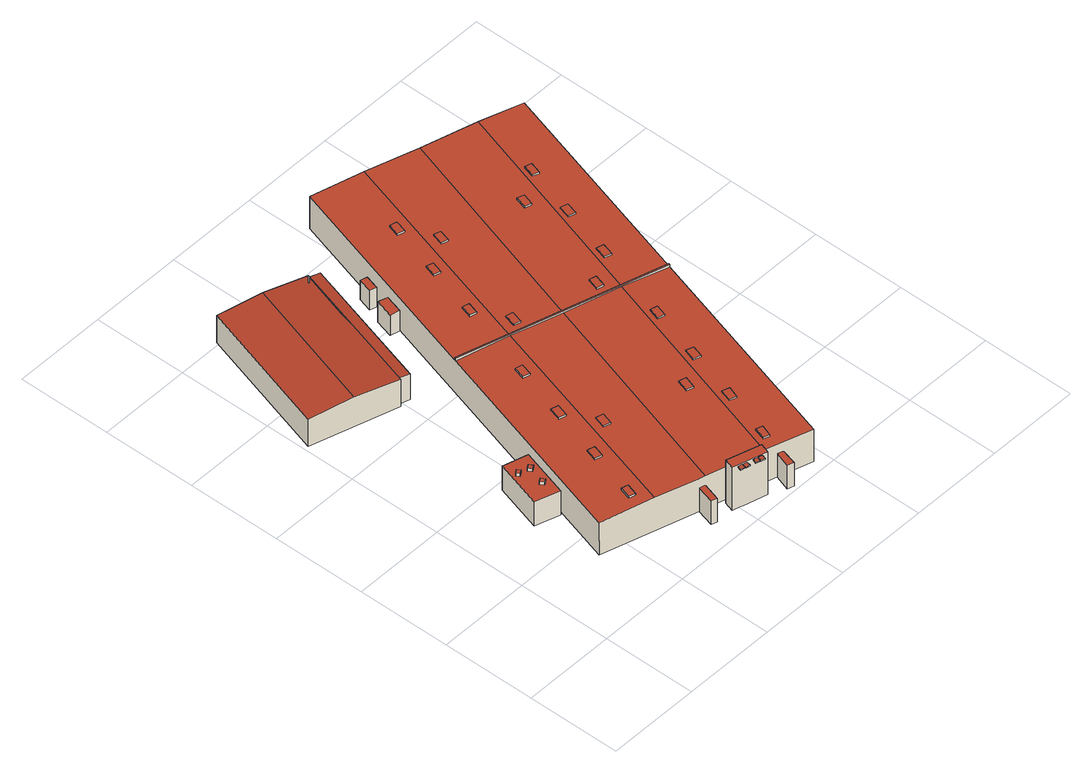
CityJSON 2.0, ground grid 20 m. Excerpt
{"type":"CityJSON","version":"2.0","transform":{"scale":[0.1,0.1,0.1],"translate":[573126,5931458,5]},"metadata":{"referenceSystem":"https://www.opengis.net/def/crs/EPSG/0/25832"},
"CityObjects":{
"building1":{"type":"Building","attributes":{"Grundfläche 2D":"58.767443","Grundhöhe NN":"5.391"},"children":["building1-1","building1-2","building1-3"],"geometry":[{"type":"Solid","lod":"3","boundaries":[[[[0,1,2,3]],[[1,0,4,5]],[[2,1,5,6]],[[3,2,6,7]],[[0,3,7,4]],[[5,4,7,6]]]],"semantics":{"surfaces":[{"type":"RoofSurface"},{"type":"WallSurface"},{"type":"GroundSurface"}],"values":[[0,1,1,1,1,2]]}}]},
"building1-1":{"type":"BuildingInstallation","parents":["building1"],"geometry":[{"type":"MultiSurface","lod":"3","boundaries":[[[8,9,10,11]],[[11,10,12,13]],[[8,11,13,14]],[[9,8,14,15]],[[10,9,15,12]]],"semantics":{"surfaces":[{"type":"RoofSurface"},{"type":"WallSurface"}],"values":[0,1,1,1,1]}}]},
"building1-2":{"type":"BuildingInstallation","parents":["building1"],"geometry":[{"type":"MultiSurface","lod":"3","boundaries":[[[16,17,18,19]],[[19,18,20,21]],[[16,19,21,22]],[[17,16,22,23]],[[18,17,23,20]]],"semantics":{"surfaces":[{"type":"RoofSurface"},{"type":"WallSurface"}],"values":[0,1,1,1,1]}}]},
"building1-3":{"type":"BuildingInstallation","parents":["building1"],"geometry":[{"type":"MultiSurface","lod":"3","boundaries":[[[24,25,26,27]],[[27,26,28,29]],[[24,27,29,30]],[[25,24,30,31]],[[26,25,31,28]]],"semantics":{"surfaces":[{"type":"RoofSurface"},{"type":"WallSurface"}],"values":[0,1,1,1,1]}}]},
"building2":{"type":"Building","attributes":{"Grundfläche 2D":"653.976148","Grundhöhe NN":"5.453"},"geometry":[{"type":"Solid","lod":"3","boundaries":[[[[32,33,34,35]],[[36,37,38,39]],[[38,40,41,39]],[[32,35,42,43]],[[33,32,43,44]],[[34,33,44,45]],[[34,45,46,37,36,47,42,35]],[[40,38,37,46,48]],[[41,40,48,49]],[[47,36,39,41,49]],[[43,42,47,49,48,46,45,44]]]],"semantics":{"surfaces":[{"type":"RoofSurface"},{"type":"WallSurface"},{"type":"GroundSurface"}],"values":[[0,0,0,1,1,1,1,1,1,1,2]]}}]},
"building3":{"type":"Building","attributes":{"Grundfläche 2D":"15.627393","Grundhöhe NN":"5.391"},"children":["building3-1","building3-2","building3-3","building3-4"],"geometry":[{"type":"Solid","lod":"3","boundaries":[[[[50,51,52,53,54,55]],[[55,54,56,57]],[[50,55,57,58]],[[59,53,52,51,50,58,60,61]],[[54,53,59,56]],[[61,60,58,57,56,59]]]],"semantics":{"surfaces":[{"type":"RoofSurface"},{"type":"WallSurface"},{"type":"GroundSurface"}],"values":[[0,1,1,1,1,2]]}}]},
"building3-1":{"type":"BuildingInstallation","parents":["building3"],"geometry":[{"type":"MultiSurface","lod":"3","boundaries":[[[62,63,64,65]],[[63,62,66,67]],[[64,68,69,65]],[[62,65,69,66]],[[64,63,67,68]],[[67,66,69,68]]],"semantics":{"surfaces":[{"type":"RoofSurface"},{"type":"WallSurface"},{"type":"OuterCeilingSurface"}],"values":[0,1,1,1,1,2]}}]},
"building3-2":{"type":"BuildingInstallation","parents":["building3"],"geometry":[{"type":"MultiSurface","lod":"3","boundaries":[[[70,71,72,73]],[[74,75,73,72]],[[75,76,70,73]],[[76,77,71,70]],[[77,74,72,71]],[[77,76,75,74]]],"semantics":{"surfaces":[{"type":"RoofSurface"},{"type":"WallSurface"},{"type":"OuterCeilingSurface"}],"values":[0,1,1,1,1,2]}}]},
"building3-3":{"type":"BuildingInstallation","parents":["building3"],"geometry":[{"type":"MultiSurface","lod":"3","boundaries":[[[78,79,80,81]],[[79,78,82,83]],[[81,80,84,85]],[[82,78,81,85]],[[80,79,83,84]],[[83,82,85,84]]],"semantics":{"surfaces":[{"type":"RoofSurface"},{"type":"WallSurface"},{"type":"OuterCeilingSurface"}],"values":[0,1,1,1,1,2]}}]},
"building3-4":{"type":"BuildingInstallation","parents":["building3"],"geometry":[{"type":"MultiSurface","lod":"3","boundaries":[[[86,87,88,89]],[[90,91,89,88]],[[91,92,86,89]],[[92,93,87,86]],[[93,90,88,87]],[[93,92,91,90]]],"semantics":{"surfaces":[{"type":"RoofSurface"},{"type":"WallSurface"},{"type":"OuterCeilingSurface"}],"values":[0,1,1,1,1,2]}}]},
"building4":{"type":"Building","attributes":{"Grundfläche 2D":"8.165844","Grundhöhe NN":"5.391"},"geometry":[{"type":"Solid","lod":"3","boundaries":[[[[94,95,96,97]],[[98,99,97,96]],[[99,100,94,97]],[[100,101,95,94]],[[101,98,96,95]],[[101,100,99,98]]]],"semantics":{"surfaces":[{"type":"RoofSurface"},{"type":"WallSurface"},{"type":"GroundSurface"}],"values":[[0,1,1,1,1,2]]}}]},
"building5":{"type":"Building","attributes":{"Grundfläche 2D":"4.537249","Grundhöhe NN":"5.391"},"geometry":[{"type":"Solid","lod":"3","boundaries":[[[[102,103,104,105]],[[106,107,105,104]],[[107,108,102,105]],[[108,109,103,102]],[[109,106,104,103]],[[109,108,107,106]]]],"semantics":{"surfaces":[{"type":"RoofSurface"},{"type":"WallSurface"},{"type":"GroundSurface"}],"values":[[0,1,1,1,1,2]]}}]},
"building6":{"type":"Building","attributes":{"Grundfläche 2D":"4285.740354","Grundhöhe NN":"5.391"},"children":["building6-1","building6-2","building6-3","building6-4","building6-5","building6-6","building6-7","building6-8","building6-9","building6-10","building6-11","building6-12","building6-13","building6-14","building6-15","building6-16","building6-17","building6-18","building6-19","building6-20"],"geometry":[{"type":"Solid","lod":"3","boundaries":[[[[110,111,112,113,114]],[[115,116,117,118]],[[119,120,121,122,123]],[[119,117,116,120]],[[122,121,124,125]],[[126,127,128,129,130]],[[131,132,133,134,135,136]],[[134,133,126,130]],[[136,137,138,131]],[[139,140,141,142]],[[143,144,145,146]],[[128,118,111,110]],[[119,123,122,125,112,111,118,117]],[[113,112,125,137]],[[128,110,114,113,137,136,135,134,130,129]],[[124,121,120,116,115,147,148]],[[138,137,125,124,148,149]],[[144,143,150,151,142,141,152,153,127,126,133,132,131,138,149,154]],[[115,118,128,127,153,147]],[[139,142,151,155]],[[140,139,155,156]],[[141,140,156,152]],[[145,144,154,157]],[[146,145,157,158]],[[143,146,158,150]],[[152,156,155,151,150,158,157,154,149,148,147,153]]]],"semantics":{"surfaces":[{"type":"RoofSurface"},{"type":"WallSurface"},{"type":"GroundSurface"}],"values":[[0,0,0,0,0,0,0,0,0,0,0,1,1,1,1,1,1,1,1,1,1,1,1,1,1,2]]}}]},
"building6-1":{"type":"BuildingInstallation","parents":["building6"],"geometry":[{"type":"MultiSurface","lod":"3","boundaries":[[[159,160,161,162]],[[162,161,163,164]],[[159,162,164,165]],[[160,159,165,166]],[[161,160,166,163]]],"semantics":{"surfaces":[{"type":"RoofSurface"},{"type":"WallSurface"}],"values":[0,1,1,1,1]}}]},
"building6-2":{"type":"BuildingInstallation","parents":["building6"],"geometry":[{"type":"MultiSurface","lod":"3","boundaries":[[[167,168,169,170]],[[170,169,171,172]],[[167,170,172,173]],[[168,167,173,174]],[[169,168,174,171]]],"semantics":{"surfaces":[{"type":"RoofSurface"},{"type":"WallSurface"}],"values":[0,1,1,1,1]}}]},
"building6-3":{"type":"BuildingInstallation","parents":["building6"],"geometry":[{"type":"MultiSurface","lod":"3","boundaries":[[[175,176,177,178]],[[178,177,179,180]],[[175,178,180,181]],[[176,175,181,182]],[[177,176,182,179]]],"semantics":{"surfaces":[{"type":"RoofSurface"},{"type":"WallSurface"}],"values":[0,1,1,1,1]}}]},
"building6-4":{"type":"BuildingInstallation","parents":["building6"],"geometry":[{"type":"MultiSurface","lod":"3","boundaries":[[[183,184,185,186]],[[187,188,186,185]],[[183,186,188,189]],[[189,190,184,183]],[[185,184,190,187]]],"semantics":{"surfaces":[{"type":"RoofSurface"},{"type":"WallSurface"}],"values":[0,1,1,1,1]}}]},
"building6-5":{"type":"BuildingInstallation","parents":["building6"],"geometry":[{"type":"MultiSurface","lod":"3","boundaries":[[[191,192,193,194]],[[194,193,195,196]],[[191,194,196,197]],[[192,191,197,198]],[[193,192,198,195]]],"semantics":{"surfaces":[{"type":"RoofSurface"},{"type":"WallSurface"}],"values":[0,1,1,1,1]}}]},
"building6-6":{"type":"BuildingInstallation","parents":["building6"],"geometry":[{"type":"MultiSurface","lod":"3","boundaries":[[[199,200,201,202]],[[203,204,202,201]],[[199,202,204,205]],[[200,199,205,206]],[[206,203,201,200]]],"semantics":{"surfaces":[{"type":"RoofSurface"},{"type":"WallSurface"}],"values":[0,1,1,1,1]}}]},
"building6-7":{"type":"BuildingInstallation","parents":["building6"],"geometry":[{"type":"MultiSurface","lod":"3","boundaries":[[[207,208,209,210]],[[210,209,211,212]],[[207,210,212,213]],[[208,207,213,214]],[[209,208,214,211]]],"semantics":{"surfaces":[{"type":"RoofSurface"},{"type":"WallSurface"}],"values":[0,1,1,1,1]}}]},
"building6-8":{"type":"BuildingInstallation","parents":["building6"],"geometry":[{"type":"MultiSurface","lod":"3","boundaries":[[[215,216,217,218]],[[218,217,219,220]],[[215,218,220,221]],[[216,215,221,222]],[[217,216,222,219]]],"semantics":{"surfaces":[{"type":"RoofSurface"},{"type":"WallSurface"}],"values":[0,1,1,1,1]}}]},
"building6-9":{"type":"BuildingInstallation","parents":["building6"],"geometry":[{"type":"MultiSurface","lod":"3","boundaries":[[[223,224,225,226]],[[226,225,227,228]],[[223,226,228,229]],[[224,223,229,230]],[[225,224,230,227]]],"semantics":{"surfaces":[{"type":"RoofSurface"},{"type":"WallSurface"}],"values":[0,1,1,1,1]}}]},
"building6-10":{"type":"BuildingInstallation","parents":["building6"],"geometry":[{"type":"MultiSurface","lod":"3","boundaries":[[[231,232,233,234]],[[234,233,235,236]],[[231,234,236,237]],[[232,231,237,238]],[[233,232,238,235]]],"semantics":{"surfaces":[{"type":"RoofSurface"},{"type":"WallSurface"}],"values":[0,1,1,1,1]}}]},
"building6-11":{"type":"BuildingInstallation","parents":["building6"],"geometry":[{"type":"MultiSurface","lod":"3","boundaries":[[[239,240,241,242]],[[242,241,243,244]],[[239,242,244,245]],[[240,239,245,246]],[[241,240,246,243]]],"semantics":{"surfaces":[{"type":"RoofSurface"},{"type":"WallSurface"}],"values":[0,1,1,1,1]}}]},
"building6-12":{"type":"BuildingInstallation","parents":["building6"],"geometry":[{"type":"MultiSurface","lod":"3","boundaries":[[[247,248,249,250,251]],[[252,253,247,251]],[[253,254,255,249,248,247]],[[255,256,250,249]],[[251,250,256,252]]],"semantics":{"surfaces":[{"type":"RoofSurface"},{"type":"WallSurface"}],"values":[0,1,1,1,1]}}]},
"building6-13":{"type":"BuildingInstallation","parents":["building6"],"geometry":[{"type":"MultiSurface","lod":"3","boundaries":[[[257,258,259,260]],[[260,259,261,262]],[[257,260,262,263]],[[258,257,263,264]],[[259,258,264,261]]],"semantics":{"surfaces":[{"type":"RoofSurface"},{"type":"WallSurface"}],"values":[0,1,1,1,1]}}]},
"building6-14":{"type":"BuildingInstallation","parents":["building6"],"geometry":[{"type":"MultiSurface","lod":"3","boundaries":[[[265,266,267,268]],[[268,267,269,270]],[[265,268,270,271]],[[266,265,271,272]],[[267,266,272,269]]],"semantics":{"surfaces":[{"type":"RoofSurface"},{"type":"WallSurface"}],"values":[0,1,1,1,1]}}]},
"building6-15":{"type":"BuildingInstallation","parents":["building6"],"geometry":[{"type":"MultiSurface","lod":"3","boundaries":[[[273,274,275,276]],[[276,275,277,278]],[[273,276,278,279]],[[274,273,279,280]],[[275,274,280,277]]],"semantics":{"surfaces":[{"type":"RoofSurface"},{"type":"WallSurface"}],"values":[0,1,1,1,1]}}]},
"building6-16":{"type":"BuildingInstallation","parents":["building6"],"geometry":[{"type":"MultiSurface","lod":"3","boundaries":[[[281,282,283,284]],[[284,283,285,286]],[[281,284,286,287]],[[282,281,287,288]],[[283,282,288,285]]],"semantics":{"surfaces":[{"type":"RoofSurface"},{"type":"WallSurface"}],"values":[0,1,1,1,1]}}]},
"building6-17":{"type":"BuildingInstallation","parents":["building6"],"geometry":[{"type":"MultiSurface","lod":"3","boundaries":[[[289,290,291,292]],[[292,291,293,294]],[[289,292,294,295]],[[290,289,295,296]],[[291,290,296,293]]],"semantics":{"surfaces":[{"type":"RoofSurface"},{"type":"WallSurface"}],"values":[0,1,1,1,1]}}]},
"building6-18":{"type":"BuildingInstallation","parents":["building6"],"geometry":[{"type":"MultiSurface","lod":"3","boundaries":[[[297,298,299,300]],[[300,299,301,302]],[[297,300,302,303]],[[298,297,303,304]],[[299,298,304,301]]],"semantics":{"surfaces":[{"type":"RoofSurface"},{"type":"WallSurface"}],"values":[0,1,1,1,1]}}]},
"building6-19":{"type":"BuildingInstallation","parents":["building6"],"geometry":[{"type":"MultiSurface","lod":"3","boundaries":[[[305,306,307,308]],[[308,307,309,310]],[[305,308,310,311]],[[306,305,311,312]],[[307,306,312,309]]],"semantics":{"surfaces":[{"type":"RoofSurface"},{"type":"WallSurface"}],"values":[0,1,1,1,1]}}]},
"building6-20":{"type":"BuildingInstallation","parents":["building6"],"geometry":[{"type":"MultiSurface","lod":"3","boundaries":[[[313,314,315,316]],[[317,318,316,315]],[[313,316,318,319]],[[314,313,319,320]],[[315,314,320,317]]],"semantics":{"surfaces":[{"type":"RoofSurface"},{"type":"WallSurface"}],"values":[0,1,1,1,1]}}]}
},
"vertices":[
[208,370,63],[156,385,63],[126,283,63],[178,267,63],[208,370,4],[156,385,4],[126,283,4],[178,267,4],
[181,336,70],[189,341,70],[184,349,70],[176,344,70],[184,349,63],[176,344,63],[181,336,63],[189,341,63],
[157,344,71],[165,349,71],[160,356,71],[153,351,71],[160,356,63],[153,351,63],[157,344,63],[165,349,63],
[173,311,70],[165,306,70],[170,298,70],[178,302,70],[170,298,63],[178,302,63],[173,311,63],[165,306,63],
[216,656,68],[300,943,68],[278,949,70],[193,663,70],[192,657,72],[278,951,72],[187,978,79],[100,684,79],[96,1005,72],[9,711,72],[193,663,5],[216,656,5],[300,943,5],[278,949,5],[278,951,5],[192,657,5],[96,1005,5],[9,711,5],
[387,49,110],[406,44,110],[408,43,110],[458,29,110],[464,49,110],[393,70,110],[464,49,4],[393,70,4],[387,49,4],[458,29,4],[406,44,4],[408,43,4],
[435,25,108],[444,22,108],[447,32,108],[438,34,108],[435,25,106],[444,22,106],[447,32,106],[438,34,106],
[405,33,108],[414,31,108],[416,41,108],[408,43,108],[416,41,106],[408,43,106],[405,33,106],[414,31,106],
[425,28,108],[434,25,108],[437,35,108],[428,37,108],[425,28,106],[434,25,106],[437,35,106],[428,37,106],
[395,36,108],[404,34,108],[406,44,108],[398,46,108],[406,44,106],[398,46,106],[395,36,106],[404,34,106],
[313,790,54],[333,785,54],[344,823,54],[324,829,54],[344,823,4],[324,829,4],[313,790,4],[333,785,4],
[337,859,52],[351,855,52],[359,885,52],[345,889,52],[359,885,4],[345,889,4],[337,859,4],[351,855,4],
[709,484,89],[710,487,89],[284,611,89],[283,608,89],[708,484,89],[845,949,83],[754,976,86],[615,515,86],[710,487,83],[498,549,84],[638,1010,84],[527,1042,86],[392,580,86],[437,567,85],[419,1074,83],[284,611,83],[476,53,86],[574,24,83],[709,484,83],[708,484,83],[614,512,86],[258,117,86],[347,91,84],[359,88,84],[497,546,84],[437,563,85],[392,577,86],[283,608,83],[148,150,83],[492,13,62],[505,9,62],[514,42,62],[502,46,62],[359,88,62],[347,91,62],[336,53,62],[348,50,62],[845,949,4],[419,1074,4],[148,150,4],[359,88,4],[502,46,4],[514,42,4],[574,24,4],[347,91,4],[492,13,4],[505,9,4],[336,53,4],[348,50,4],
[568,320,89],[560,296,89],[576,291,89],[583,315,89],[576,291,85],[583,315,85],[568,320,86],[560,296,86],
[421,801,89],[414,777,89],[428,773,89],[435,797,89],[428,773,85],[435,797,85],[421,801,85],[414,777,85],
[502,97,89],[495,73,89],[508,69,89],[516,93,89],[508,69,85],[516,93,85],[502,97,86],[495,73,86],
[502,278,89],[495,254,89],[509,249,89],[517,274,89],[509,249,86],[517,274,86],[502,278,85],[495,254,85],
[688,723,89],[681,698,89],[696,694,89],[703,719,89],[696,694,85],[703,719,85],[688,723,86],[681,698,86],
[454,917,89],[447,892,89],[462,888,89],[469,913,89],[462,888,85],[469,913,85],[454,917,85],[447,892,85],
[387,686,89],[380,662,89],[394,658,89],[401,682,89],[394,658,85],[401,682,85],[387,686,85],[380,662,85],
[654,608,89],[647,583,89],[662,579,89],[669,604,89],[662,579,85],[669,604,85],[654,608,86],[647,583,86],
[334,514,89],[327,490,89],[342,485,89],[349,510,89],[342,485,85],[349,510,85],[334,514,85],[327,490,85],
[234,175,89],[227,151,89],[241,147,89],[248,171,89],[241,147,85],[248,171,85],[234,175,85],[227,151,85],
[421,614,89],[414,589,89],[429,585,89],[436,610,89],[429,585,85],[436,610,85],[421,614,86],[414,589,86],
[503,840,89],[490,844,89],[489,844,89],[482,820,89],[496,816,89],[496,816,85],[503,840,85],[490,844,86],[489,844,86],[482,820,86],
[587,565,89],[580,541,89],[594,537,89],[601,561,89],[594,537,85],[601,561,85],[587,565,85],[580,541,85],
[337,326,89],[330,302,89],[345,298,89],[352,322,89],[345,298,85],[352,322,85],[337,326,86],[330,302,86],
[534,205,89],[527,181,89],[541,176,89],[549,200,89],[541,176,85],[549,200,85],[534,205,86],[527,181,86],
[722,838,89],[715,814,89],[729,809,89],[736,834,89],[729,809,85],[736,834,85],[722,838,86],[715,814,86],
[300,399,89],[293,374,89],[308,370,89],[315,395,89],[308,370,85],[315,395,85],[300,399,85],[293,374,85],
[654,796,89],[647,771,89],[662,767,89],[669,791,89],[662,767,85],[669,791,85],[654,796,85],[647,771,85],
[602,435,89],[595,411,89],[610,407,89],[617,431,89],[610,407,85],[617,431,85],[602,435,86],[595,411,86],
[266,283,89],[259,259,89],[274,255,89],[281,279,89],[274,255,85],[281,279,85],[266,283,85],[259,259,85]
]}
